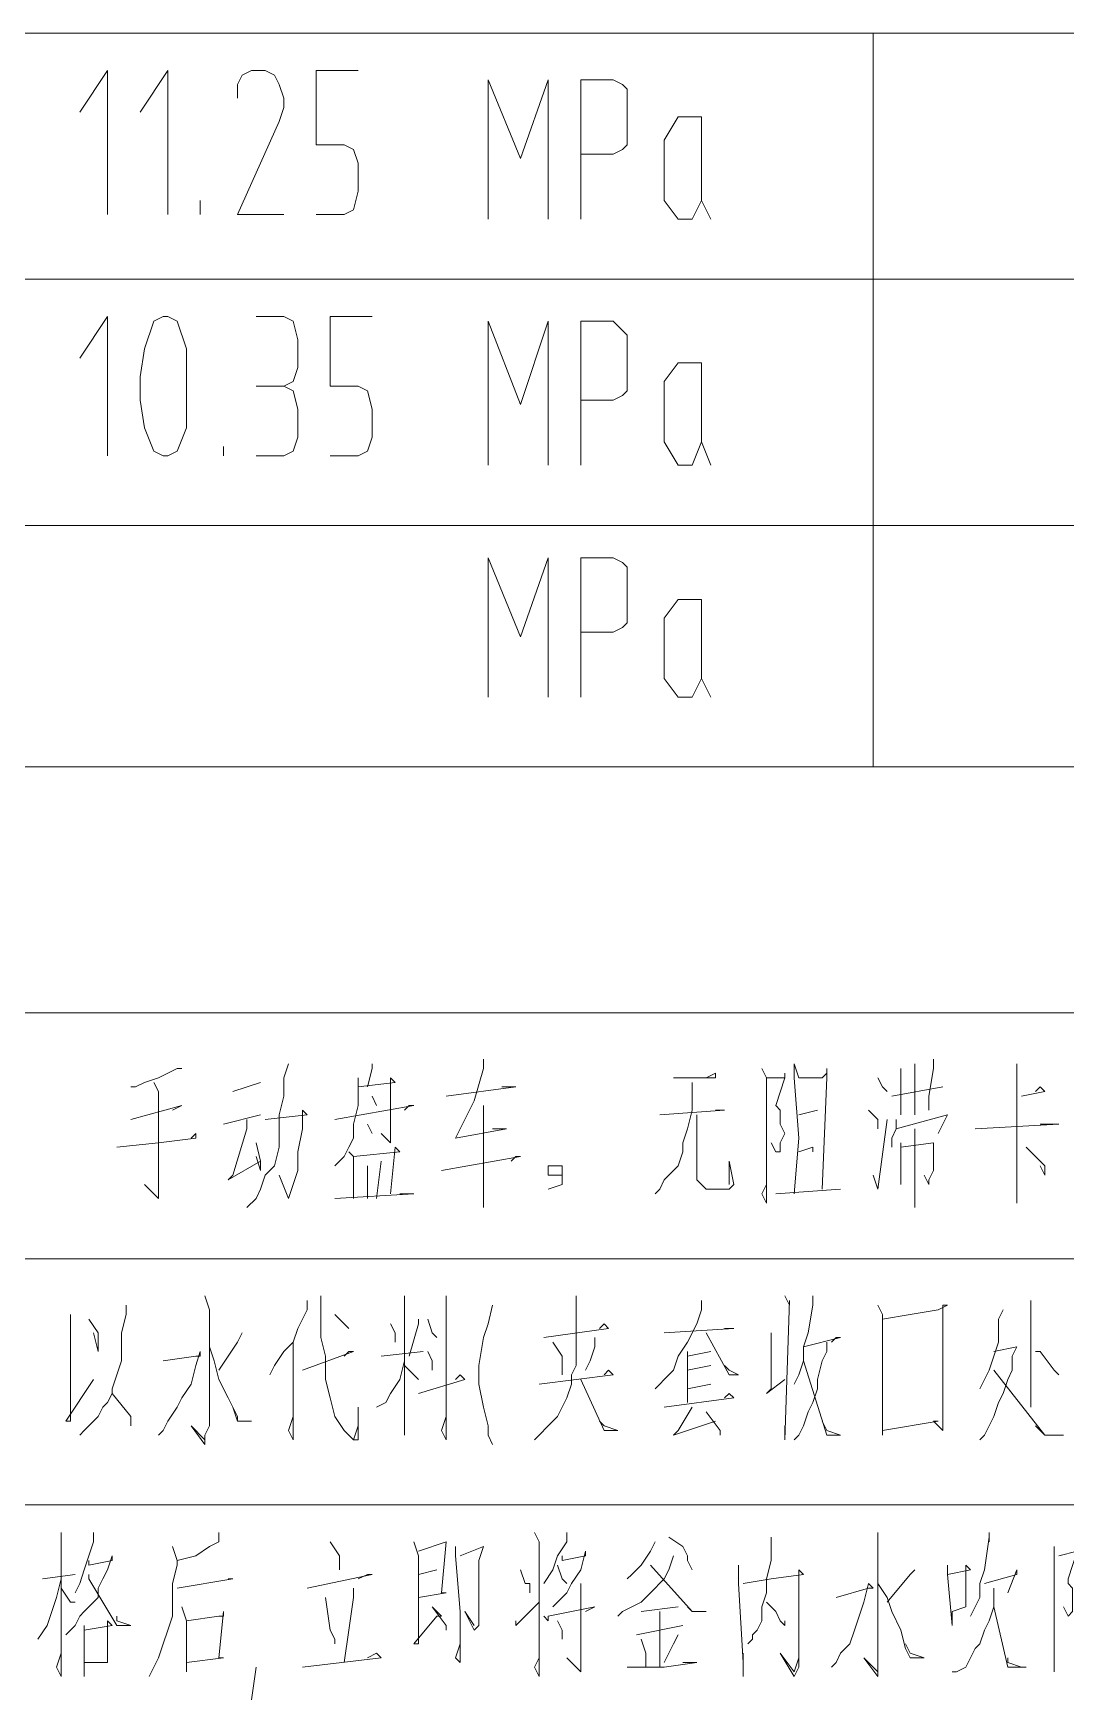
# Model space of a CAD drawing. Header units: inches. Extents: x 46040 to 48278, y -91226 to -88002.
# Drawn here: x 47652.6 to 47759.4, y -88806.6 to -88634.3 of the extents above; entities that cross this region are included whole.
import ezdxf

# ---------------------------------------------------------------- set-up
doc = ezdxf.new("R2010")
doc.units = ezdxf.units.IN
doc.layers.add('轮廓线', color=7, linetype='Continuous')

msp = doc.modelspace()

# ---------------------------------------------------------------- linework, layer by layer
at = {"layer": '轮廓线', "lineweight": 18}
for points in [[(47511.995, -88634.289), (48164.316, -88634.289)], [(47511.995, -88634.289), (48164.316, -88634.289)], [(47560.476, -88634.289), (48164.316, -88634.289)], [(47739.515, -88634.289), (47739.515, -88710.129)], [(47660.316, -88653.01), (47660.316, -88638.129), (47657.433, -88642.449)], [(47666.554, -88653.01), (47666.554, -88638.129), (47663.675, -88642.449)], [(47673.753, -88641.01), (47673.753, -88639.568), (47674.233, -88638.609), (47675.194, -88638.129), (47676.636, -88638.129), (47677.593, -88638.609), (47678.073, -88639.568), (47678.554, -88641.01), (47678.554, -88641.969), (47678.073, -88643.41), (47673.753, -88653.01), (47678.554, -88653.01)], [(47681.913, -88653.01), (47684.796, -88653.01), (47685.753, -88652.529), (47686.233, -88650.609), (47686.233, -88647.728), (47685.753, -88646.289), (47684.796, -88645.808), (47681.913, -88645.808), (47681.913, -88638.129), (47686.233, -88638.129)], [(47699.675, -88653.49), (47699.675, -88639.09), (47703.034, -88647.25), (47705.913, -88639.09), (47705.913, -88653.49)], [(47709.276, -88653.49), (47709.276, -88639.09), (47712.636, -88639.09), (47713.593, -88639.568), (47714.073, -88640.049), (47714.073, -88641.49), (47714.073, -88644.369), (47714.073, -88645.808), (47713.593, -88646.289), (47712.636, -88646.769), (47709.276, -88646.769)], [(47722.714, -88653.49), (47721.753, -88651.568), (47721.753, -88642.93), (47719.355, -88642.93), (47717.913, -88645.33), (47717.913, -88651.568), (47719.355, -88653.49), (47720.796, -88653.49), (47721.753, -88651.568)], [(47669.913, -88653.01), (47669.913, -88651.568)], [(47557.593, -88659.728), (48164.316, -88659.728)], [(47660.316, -88677.969), (47660.316, -88663.568), (47657.433, -88667.889)], [(47666.554, -88677.969), (47667.515, -88677.49), (47668.476, -88675.09), (47668.476, -88672.209), (47668.476, -88669.808), (47668.476, -88666.93), (47667.515, -88664.049), (47666.554, -88663.568), (47666.073, -88663.568), (47665.116, -88664.049), (47664.155, -88666.93), (47663.675, -88669.808), (47663.675, -88672.209), (47664.155, -88675.09), (47665.116, -88677.49), (47666.073, -88677.969), (47666.554, -88677.969)], [(47675.675, -88663.568), (47678.554, -88663.568), (47679.515, -88664.049), (47679.995, -88665.969), (47679.995, -88668.849), (47679.515, -88670.289), (47678.554, -88670.769), (47679.515, -88671.25), (47679.995, -88673.17), (47679.995, -88676.049), (47679.515, -88677.49), (47678.554, -88677.969), (47675.675, -88677.969)], [(47683.355, -88677.969), (47686.233, -88677.969), (47687.194, -88677.49), (47687.675, -88676.049), (47687.675, -88673.17), (47687.194, -88671.25), (47686.233, -88670.769), (47683.355, -88670.769), (47683.355, -88663.568), (47687.675, -88663.568)], [(47699.675, -88678.93), (47699.675, -88664.049), (47703.034, -88672.689), (47705.913, -88664.049), (47705.913, -88678.93)], [(47709.276, -88678.93), (47709.276, -88664.049), (47712.636, -88664.049), (47713.593, -88665.01), (47714.073, -88665.49), (47714.073, -88666.93), (47714.073, -88669.33), (47714.073, -88671.25), (47713.593, -88671.728), (47712.636, -88672.209), (47709.276, -88672.209)], [(47722.714, -88678.93), (47721.753, -88676.529), (47721.753, -88668.369), (47719.355, -88668.369), (47717.913, -88670.289), (47717.913, -88676.529), (47719.355, -88678.93), (47720.796, -88678.93), (47721.753, -88676.529)], [(47675.675, -88670.769), (47678.554, -88670.769)], [(47672.316, -88677.969), (47672.316, -88677.01)], [(47557.593, -88685.17), (48164.316, -88685.17)], [(47699.675, -88702.93), (47699.675, -88688.529), (47703.034, -88696.689), (47705.913, -88688.529), (47705.913, -88702.93)], [(47709.276, -88702.93), (47709.276, -88688.529), (47712.636, -88688.529), (47713.593, -88689.01), (47714.073, -88689.49), (47714.073, -88691.41), (47714.073, -88693.808), (47714.073, -88695.25), (47713.593, -88695.728), (47712.636, -88696.209), (47709.276, -88696.209)], [(47722.714, -88702.93), (47721.753, -88701.01), (47721.753, -88692.849), (47719.355, -88692.849), (47717.913, -88694.769), (47717.913, -88701.01), (47719.355, -88702.93), (47720.796, -88702.93), (47721.753, -88701.01)], [(47511.995, -88710.129), (48164.316, -88710.129)], [(47511.995, -88710.129), (48164.316, -88710.129)], [(47511.995, -88710.129), (48164.316, -88710.129)], [(47511.995, -88710.129), (48164.316, -88710.129)], [(47511.995, -88735.568), (48164.316, -88735.568)], [(47548.476, -88735.568), (48164.316, -88735.568)], [(47667.995, -88741.33), (47667.515, -88741.33), (47666.554, -88741.808), (47665.593, -88742.289), (47664.155, -88742.769), (47663.194, -88743.25), (47662.714, -88743.25)], [(47674.714, -88755.728), (47675.675, -88754.769), (47676.155, -88753.808), (47676.636, -88752.369), (47677.593, -88751.41), (47678.073, -88749.49), (47678.073, -88748.049), (47678.073, -88746.129), (47678.554, -88744.209), (47678.554, -88742.289), (47679.034, -88740.849)], [(47687.675, -88740.849), (47687.675, -88741.33), (47687.194, -88743.25)], [(47699.194, -88740.369), (47699.194, -88741.33), (47698.233, -88744.689), (47697.276, -88746.609), (47696.316, -88748.529), (47701.593, -88747.568), (47701.116, -88747.568), (47700.155, -88747.568)], [(47727.995, -88741.33), (47728.476, -88742.289), (47728.476, -88755.25), (47727.995, -88754.289), (47728.476, -88753.33)], [(47734.233, -88753.808), (47734.714, -88742.289), (47734.714, -88741.33), (47734.714, -88741.808), (47734.233, -88742.289), (47731.835, -88742.289), (47731.355, -88740.849), (47731.355, -88742.289), (47731.835, -88748.529), (47731.355, -88754.289)], [(47742.394, -88741.33), (47742.394, -88741.33), (47742.394, -88741.808), (47742.394, -88746.129)], [(47743.835, -88740.849), (47743.835, -88746.129)], [(47745.753, -88740.369), (47745.753, -88741.33), (47745.276, -88744.209), (47745.276, -88745.65)], [(47673.276, -88743.728), (47676.155, -88742.769)], [(47686.233, -88742.289), (47686.233, -88743.25), (47686.233, -88745.17), (47685.753, -88747.09), (47685.753, -88748.529), (47685.276, -88749.49), (47684.796, -88750.449), (47683.835, -88751.41)], [(47686.233, -88743.25), (47686.233, -88743.25), (47690.073, -88742.769), (47689.593, -88742.289), (47689.593, -88743.25), (47689.593, -88748.049), (47689.593, -88749.01), (47688.636, -88748.049)], [(47720.796, -88742.769), (47720.796, -88743.25), (47720.796, -88745.65), (47720.316, -88747.568), (47719.835, -88749.01), (47719.835, -88749.969), (47719.355, -88751.41), (47718.394, -88752.369), (47717.913, -88752.849), (47717.433, -88753.808), (47716.956, -88754.289)], [(47718.874, -88742.289), (47723.194, -88742.289), (47723.194, -88741.808), (47722.233, -88742.289)], [(47739.995, -88742.289), (47740.476, -88743.25), (47740.956, -88743.728)], [(47687.675, -88744.209), (47688.155, -88745.17)], [(47695.355, -88744.209), (47702.554, -88743.25), (47702.073, -88743.25), (47701.116, -88743.25)], [(47741.433, -88744.209), (47746.714, -88743.25)], [(47754.874, -88744.209), (47757.276, -88743.728), (47756.796, -88743.25), (47756.316, -88743.728)], [(47662.714, -88746.609), (47667.995, -88745.17), (47667.034, -88745.65)], [(47672.316, -88747.09), (47676.155, -88746.129)], [(47683.835, -88746.609), (47691.995, -88745.17), (47691.515, -88745.17), (47691.034, -88745.65)], [(47699.194, -88745.17), (47699.194, -88745.65), (47699.194, -88755.728), (47699.194, -88754.769), (47699.194, -88753.33)], [(47717.433, -88746.129), (47724.155, -88745.65), (47723.194, -88745.65)], [(47721.276, -88746.129), (47721.276, -88747.09), (47721.276, -88749.01), (47721.276, -88751.41), (47721.276, -88752.369), (47721.276, -88752.849), (47721.753, -88753.33), (47722.233, -88753.808), (47722.714, -88753.808), (47723.675, -88753.808), (47724.636, -88753.808), (47725.116, -88753.33), (47724.636, -88750.93), (47724.636, -88753.33)], [(47731.835, -88746.129), (47733.753, -88745.65)], [(47739.034, -88745.65), (47739.995, -88746.609), (47739.995, -88747.568)], [(47739.515, -88752.369), (47739.995, -88753.808), (47740.956, -88746.609)], [(47741.913, -88746.609), (47741.913, -88747.568), (47741.433, -88748.529), (47741.433, -88749.49)], [(47741.913, -88747.568), (47747.194, -88746.129), (47746.233, -88748.049)], [(47661.276, -88749.49), (47665.593, -88749.01), (47669.433, -88748.529), (47669.433, -88748.049), (47668.956, -88748.529)], [(47687.194, -88747.09), (47687.675, -88748.049)], [(47743.835, -88747.568), (47743.835, -88755.728), (47743.835, -88754.769), (47743.835, -88753.808)], [(47750.073, -88747.568), (47758.714, -88747.09), (47758.233, -88747.09), (47756.796, -88747.09)], [(47754.394, -88747.568), (47754.394, -88748.049), (47754.394, -88755.25), (47754.394, -88754.769), (47754.394, -88753.808)], [(47685.276, -88749.969), (47685.753, -88750.449), (47685.753, -88754.769)], [(47685.753, -88750.449), (47690.554, -88749.969), (47690.073, -88749.49), (47689.593, -88754.289)], [(47731.835, -88749.969), (47733.276, -88749.49)], [(47733.276, -88749.49), (47733.276, -88749.969)], [(47742.394, -88749.01), (47742.394, -88749.49), (47742.394, -88753.33), (47742.394, -88752.849), (47742.394, -88752.369)], [(47755.355, -88749.49), (47756.316, -88750.449), (47756.796, -88750.93), (47757.276, -88751.41), (47757.276, -88752.369), (47756.796, -88751.41)], [(47687.194, -88751.41), (47687.194, -88754.769)], [(47688.636, -88750.93), (47688.155, -88754.769)], [(47694.874, -88751.889), (47703.034, -88750.449), (47702.554, -88750.449), (47702.073, -88750.93)], [(47707.355, -88752.369), (47705.913, -88752.369), (47705.913, -88751.41), (47707.355, -88751.41), (47707.355, -88753.33), (47705.913, -88753.808)], [(47683.835, -88754.769), (47691.995, -88754.289), (47691.515, -88754.289), (47690.554, -88754.289)], [(47729.433, -88754.289), (47736.155, -88753.808)], [(47511.995, -88761.01), (48164.316, -88761.01)], [(47548.476, -88761.01), (48164.316, -88761.01)], [(47670.394, -88764.849), (47670.874, -88766.289), (47670.874, -88778.289), (47670.394, -88779.25), (47670.394, -88780.209), (47668.956, -88778.289), (47670.394, -88779.728)], [(47680.956, -88765.33), (47680.956, -88766.289), (47679.995, -88768.209), (47679.515, -88769.65), (47678.554, -88770.609), (47677.593, -88772.049), (47677.116, -88773.01)], [(47682.394, -88764.849), (47682.394, -88765.808), (47682.394, -88769.17), (47682.874, -88771.09), (47682.874, -88773.49), (47683.355, -88775.41), (47683.835, -88777.33), (47684.796, -88778.769), (47685.753, -88779.728), (47686.233, -88779.728), (47686.233, -88776.369)], [(47691.034, -88764.849), (47691.034, -88765.808), (47691.034, -88779.25), (47691.034, -88778.289), (47691.034, -88776.849)], [(47695.355, -88764.849), (47695.355, -88765.808), (47695.355, -88779.728), (47694.874, -88778.769), (47695.355, -88777.33)], [(47708.796, -88764.849), (47708.796, -88765.808), (47708.796, -88765.33), (47708.796, -88768.689), (47708.796, -88770.609), (47708.796, -88772.049), (47708.316, -88773.01), (47708.316, -88773.969), (47707.835, -88775.41), (47707.355, -88776.369), (47706.874, -88777.33), (47705.913, -88778.289), (47704.956, -88779.25), (47704.476, -88779.728)], [(47721.753, -88765.33), (47721.753, -88766.289), (47721.276, -88767.728), (47720.316, -88769.65), (47719.355, -88771.09), (47718.874, -88772.529), (47717.913, -88773.49), (47717.433, -88773.969), (47716.956, -88774.449)], [(47730.394, -88764.849), (47730.874, -88765.808), (47730.874, -88765.33), (47730.394, -88779.728), (47730.394, -88779.25), (47730.394, -88778.289)], [(47733.276, -88764.849), (47733.276, -88765.808), (47732.796, -88768.689), (47732.316, -88770.129), (47732.316, -88771.568), (47731.835, -88773.01), (47731.355, -88773.969)], [(47755.835, -88765.33), (47755.835, -88765.808), (47755.835, -88766.289), (47755.835, -88776.369), (47755.835, -88775.889), (47755.835, -88774.449)], [(47656.476, -88766.769), (47656.476, -88767.25), (47656.476, -88777.808), (47655.995, -88777.808), (47658.874, -88773.49)], [(47662.233, -88765.808), (47662.233, -88766.769), (47661.753, -88768.689), (47661.753, -88770.609), (47661.753, -88771.568), (47661.276, -88773.01), (47660.796, -88774.449), (47660.796, -88774.93), (47660.316, -88775.889), (47659.835, -88776.369), (47659.355, -88777.33), (47658.874, -88777.808), (47658.394, -88778.289), (47657.913, -88778.769), (47657.433, -88779.25)], [(47658.394, -88767.25), (47659.355, -88768.689), (47659.355, -88769.65), (47659.355, -88770.609), (47658.874, -88768.689)], [(47683.835, -88766.769), (47684.796, -88767.728), (47685.276, -88768.209)], [(47692.476, -88767.25), (47692.476, -88767.728), (47691.515, -88771.09)], [(47693.433, -88767.25), (47693.913, -88768.689), (47694.394, -88769.17)], [(47700.155, -88765.808), (47699.675, -88767.728), (47699.194, -88769.17), (47698.714, -88772.049), (47698.714, -88773.969), (47699.194, -88776.369), (47699.675, -88778.289), (47699.675, -88779.25), (47700.155, -88780.209)], [(47739.995, -88765.808), (47740.476, -88766.769), (47740.476, -88776.849), (47740.476, -88779.25), (47740.476, -88778.769), (47746.233, -88777.808), (47745.753, -88777.808), (47746.714, -88778.769), (47746.714, -88777.33), (47746.714, -88774.93), (47746.714, -88772.529), (47746.714, -88765.808), (47747.194, -88765.808), (47746.233, -88766.289), (47743.355, -88766.769), (47740.476, -88767.25)], [(47752.956, -88766.289), (47752.476, -88767.25), (47752.476, -88769.65), (47751.995, -88771.09), (47751.515, -88772.529), (47751.034, -88773.49), (47750.554, -88774.449)], [(47674.233, -88768.689), (47673.753, -88769.65), (47671.835, -88772.529)], [(47689.593, -88767.728), (47690.073, -88768.689), (47690.073, -88769.17), (47690.073, -88769.65)], [(47705.433, -88769.17), (47712.155, -88768.209), (47711.675, -88767.728), (47711.194, -88768.209)], [(47717.913, -88768.689), (47725.116, -88768.209), (47724.636, -88768.209), (47724.155, -88768.209)], [(47722.233, -88768.689), (47724.636, -88773.01), (47725.593, -88773.01), (47724.636, -88772.529), (47724.155, -88772.049)], [(47728.956, -88768.689), (47728.956, -88769.17), (47728.956, -88774.449), (47728.476, -88774.93), (47730.394, -88773.49)], [(47666.073, -88771.568), (47669.433, -88771.09), (47669.913, -88771.09), (47669.913, -88770.609), (47669.433, -88772.049), (47668.956, -88773.969), (47667.995, -88775.41), (47667.515, -88776.369), (47666.554, -88777.808), (47666.073, -88778.769), (47665.593, -88779.25)], [(47679.515, -88769.65), (47679.515, -88779.728), (47679.034, -88778.769), (47679.515, -88777.33)], [(47680.476, -88772.529), (47685.753, -88770.609), (47685.276, -88770.609), (47684.796, -88771.09)], [(47688.636, -88771.09), (47692.956, -88770.609)], [(47693.433, -88770.609), (47693.913, -88771.568), (47693.913, -88772.049), (47693.913, -88772.529)], [(47706.394, -88769.65), (47707.355, -88771.09), (47707.355, -88772.049), (47707.355, -88773.01)], [(47710.714, -88769.17), (47710.714, -88770.129), (47710.233, -88771.568), (47709.753, -88772.529)], [(47720.316, -88770.609), (47720.316, -88771.09), (47720.316, -88775.889)], [(47720.316, -88771.09), (47722.714, -88770.609)], [(47734.714, -88769.65), (47734.714, -88770.609), (47734.233, -88771.568), (47733.753, -88773.49), (47733.753, -88774.449), (47733.276, -88775.889), (47732.796, -88776.849), (47732.316, -88778.289), (47731.835, -88779.25), (47731.355, -88779.728)], [(47732.316, -88770.129), (47736.155, -88769.17), (47735.675, -88769.17), (47735.194, -88769.65)], [(47751.995, -88770.609), (47754.394, -88770.129), (47753.913, -88771.09), (47753.913, -88772.529), (47753.433, -88773.49), (47752.956, -88774.93), (47752.476, -88775.889), (47751.995, -88777.33), (47751.515, -88778.289), (47751.034, -88779.25), (47750.554, -88779.728)], [(47756.316, -88770.609), (47756.796, -88770.609), (47758.233, -88772.529), (47758.714, -88773.01)], [(47691.034, -88771.568), (47690.554, -88773.49), (47689.593, -88774.93), (47689.116, -88775.889), (47688.155, -88776.369)], [(47691.034, -88772.049), (47691.995, -88773.01), (47692.476, -88773.49)], [(47704.956, -88773.969), (47712.636, -88773.01), (47712.155, -88772.529), (47711.675, -88773.01)], [(47722.714, -88772.049), (47720.316, -88772.529)], [(47732.316, -88771.568), (47732.316, -88771.568), (47734.714, -88779.25), (47736.155, -88779.25), (47734.714, -88778.769), (47734.233, -88777.808)], [(47751.995, -88772.529), (47757.276, -88779.25), (47759.194, -88779.25), (47758.714, -88779.25), (47757.276, -88779.25), (47756.316, -88778.289)], [(47692.476, -88774.93), (47697.276, -88773.49), (47696.796, -88773.01), (47696.316, -88773.49)], [(47709.276, -88773.49), (47711.675, -88778.769), (47713.116, -88778.769), (47711.675, -88778.289), (47711.194, -88777.808)], [(47720.316, -88774.449), (47722.714, -88773.969)], [(47662.714, -88778.289), (47662.714, -88777.33), (47660.796, -88774.93)], [(47717.913, -88776.369), (47725.116, -88775.41), (47724.636, -88774.93), (47724.155, -88775.41)], [(47673.276, -88776.369), (47673.753, -88777.808)], [(47720.796, -88776.369), (47719.355, -88778.769), (47718.874, -88779.25), (47723.194, -88777.808)], [(47722.233, -88776.849), (47723.675, -88778.769), (47723.675, -88779.25)], [(47685.753, -88779.728), (47686.233, -88778.289)], [(47511.995, -88786.449), (48164.316, -88786.449)], [(47548.476, -88786.449), (48164.316, -88786.449)], [(47655.515, -88789.33), (47655.515, -88789.808), (47655.515, -88804.209), (47655.034, -88803.25), (47655.515, -88801.808)], [(47658.874, -88789.33), (47658.874, -88790.289), (47658.394, -88791.728), (47657.913, -88793.17), (47657.433, -88794.609), (47656.956, -88795.568)], [(47704.476, -88789.33), (47704.956, -88790.289), (47704.956, -88804.209), (47704.476, -88803.25), (47704.956, -88802.289)], [(47707.835, -88789.33), (47707.835, -88790.289), (47706.874, -88791.728), (47706.394, -88793.17), (47705.433, -88794.609)], [(47739.995, -88789.33), (47739.995, -88790.289), (47739.995, -88802.769), (47739.995, -88803.728), (47739.995, -88804.209), (47738.554, -88802.289), (47739.995, -88803.728)], [(47751.515, -88789.33), (47751.515, -88790.289), (47751.515, -88789.808), (47751.034, -88793.17), (47750.554, -88794.609), (47750.554, -88796.049), (47750.073, -88797.01), (47749.593, -88797.969)], [(47683.355, -88790.289), (47684.316, -88791.728), (47684.316, -88792.209), (47684.316, -88793.17)], [(47691.995, -88790.289), (47692.476, -88791.728), (47692.476, -88795.09), (47692.476, -88797.969), (47692.476, -88798.449), (47692.476, -88800.849), (47691.995, -88800.849), (47694.394, -88797.969), (47694.874, -88797.969), (47693.913, -88797.01), (47695.355, -88798.93), (47695.355, -88799.41)], [(47692.476, -88791.25), (47695.355, -88790.289), (47694.874, -88795.568), (47695.355, -88795.568), (47692.476, -88796.049)], [(47696.316, -88790.769), (47696.316, -88791.728), (47696.796, -88797.49), (47696.796, -88797.969), (47696.796, -88802.769), (47696.316, -88802.289), (47696.796, -88800.849)], [(47696.796, -88791.728), (47699.194, -88790.769), (47698.714, -88792.209), (47698.714, -88795.568), (47698.714, -88797.969), (47698.714, -88798.93), (47698.233, -88799.41), (47697.276, -88797.49), (47698.233, -88798.93)], [(47707.355, -88791.728), (47707.355, -88792.209), (47709.753, -88791.728), (47709.753, -88791.25), (47709.276, -88793.17), (47708.316, -88794.609), (47707.835, -88795.568), (47707.355, -88796.049), (47706.394, -88797.01)], [(47716.956, -88790.289), (47716.476, -88791.25), (47715.515, -88792.689), (47714.554, -88793.65), (47714.073, -88794.129)], [(47718.394, -88789.808), (47719.835, -88790.769), (47720.316, -88791.728), (47720.316, -88792.209), (47720.796, -88793.17)], [(47728.956, -88789.808), (47728.956, -88792.209), (47728.476, -88794.129), (47728.476, -88795.568), (47727.995, -88797.01), (47727.995, -88798.449), (47727.515, -88799.41), (47727.034, -88799.889), (47727.034, -88800.369), (47726.554, -88800.849)], [(47758.233, -88790.769), (47758.233, -88791.728), (47758.233, -88803.728), (47758.233, -88802.769), (47758.233, -88801.33)], [(47758.714, -88791.728), (47760.636, -88791.25), (47759.675, -88794.129), (47759.675, -88794.609), (47760.155, -88795.09), (47760.155, -88796.049), (47760.155, -88796.529), (47760.155, -88797.49), (47759.675, -88797.969), (47759.194, -88797.01)], [(47658.394, -88792.209), (47658.394, -88792.689), (47660.796, -88792.209), (47660.796, -88791.728), (47660.316, -88793.17), (47659.835, -88794.129), (47659.355, -88795.09), (47659.355, -88796.049), (47658.874, -88796.529), (47657.913, -88797.49), (47657.433, -88797.969), (47656.956, -88798.93), (47655.995, -88799.889)], [(47692.476, -88793.65), (47694.394, -88793.17)], [(47703.034, -88793.17), (47703.515, -88794.609), (47703.995, -88794.609), (47703.995, -88795.568)], [(47706.874, -88792.689), (47707.355, -88794.129), (47707.835, -88794.609)], [(47718.874, -88791.728), (47718.394, -88793.17), (47717.913, -88794.129), (47716.476, -88795.568), (47715.515, -88796.529), (47714.554, -88797.01), (47713.593, -88797.49), (47713.116, -88797.969)], [(47725.593, -88792.689), (47725.593, -88794.609), (47726.073, -88802.769), (47726.073, -88804.209), (47726.073, -88803.25), (47726.073, -88801.808)], [(47726.073, -88794.609), (47728.956, -88794.129), (47732.316, -88793.65), (47731.835, -88793.17), (47731.835, -88793.65), (47731.835, -88796.049), (47731.835, -88797.969), (47731.835, -88798.449), (47731.835, -88800.369), (47731.835, -88800.849), (47731.835, -88801.808), (47731.835, -88803.25), (47731.355, -88804.209), (47729.913, -88801.808), (47731.355, -88803.728), (47731.835, -88802.289)], [(47743.835, -88793.17), (47743.355, -88793.65), (47740.956, -88796.529)], [(47747.194, -88792.689), (47747.194, -88793.65), (47747.675, -88798.93), (47747.675, -88797.49), (47749.116, -88797.01), (47749.116, -88792.689), (47749.593, -88793.17), (47747.194, -88793.65)], [(47751.034, -88794.609), (47754.394, -88793.65), (47754.394, -88793.17), (47753.433, -88795.568)], [(47655.515, -88794.129), (47655.034, -88796.049), (47654.554, -88797.49), (47654.073, -88798.93), (47653.116, -88800.369)], [(47653.593, -88794.129), (47653.593, -88794.129), (47656.956, -88793.65)], [(47658.394, -88793.65), (47658.394, -88794.129), (47661.276, -88798.93), (47662.714, -88798.93), (47661.276, -88798.449), (47661.276, -88797.969)], [(47667.515, -88795.09), (47673.276, -88794.129), (47672.796, -88794.129)], [(47680.956, -88795.09), (47687.675, -88793.65), (47687.194, -88793.65), (47686.233, -88794.129)], [(47709.276, -88794.609), (47709.276, -88795.09), (47709.276, -88795.568), (47709.276, -88800.849), (47709.276, -88802.289), (47709.276, -88803.25), (47709.276, -88803.728), (47707.835, -88802.289)], [(47735.675, -88796.049), (47739.034, -88795.09), (47739.515, -88795.09), (47739.034, -88794.609), (47738.554, -88796.529), (47738.073, -88797.969), (47737.593, -88799.41), (47737.116, -88800.849), (47736.155, -88801.808), (47735.675, -88802.769), (47735.194, -88803.25)], [(47739.995, -88794.609), (47740.956, -88796.049), (47741.433, -88797.49), (47742.394, -88799.41), (47742.874, -88801.33), (47743.355, -88802.289), (47744.796, -88802.289), (47743.355, -88801.808)], [(47655.515, -88795.09), (47656.476, -88796.529), (47656.956, -88796.529)], [(47682.874, -88796.049), (47683.355, -88799.41), (47683.835, -88800.369), (47683.835, -88800.849)], [(47685.753, -88795.09), (47685.753, -88796.049), (47685.276, -88799.41), (47684.796, -88802.769)], [(47702.554, -88798.449), (47702.554, -88798.93), (47703.034, -88798.449), (47704.956, -88796.529)], [(47728.476, -88796.529), (47729.433, -88797.49), (47729.913, -88798.449), (47730.394, -88798.93), (47730.394, -88798.449)], [(47751.995, -88795.09), (47751.995, -88796.049), (47751.995, -88797.01), (47751.515, -88798.449), (47751.034, -88799.41), (47750.554, -88800.849), (47750.073, -88801.33), (47749.593, -88802.289), (47749.116, -88803.25), (47748.155, -88803.728), (47747.675, -88803.728)], [(47667.995, -88797.01), (47668.476, -88798.449), (47668.476, -88800.849), (47668.476, -88803.728), (47668.476, -88802.769), (47672.316, -88802.289), (47671.835, -88802.289), (47672.316, -88797.49), (47672.316, -88797.969), (47671.835, -88797.969), (47668.476, -88798.449)], [(47705.433, -88797.969), (47705.913, -88798.449), (47705.913, -88797.969), (47710.714, -88797.01), (47709.753, -88797.49)], [(47719.355, -88797.01), (47715.515, -88797.49)], [(47717.433, -88797.49), (47717.433, -88803.25)], [(47751.995, -88797.01), (47753.433, -88803.25), (47755.355, -88803.25), (47754.874, -88803.25), (47753.433, -88802.769), (47753.433, -88802.289)], [(47657.913, -88798.93), (47657.913, -88799.889), (47657.913, -88804.209), (47657.913, -88802.769), (47660.316, -88802.769), (47660.316, -88798.449), (47660.796, -88798.93), (47657.913, -88799.41)], [(47706.874, -88798.449), (47707.355, -88799.41), (47707.355, -88800.369)], [(47719.835, -88798.93), (47715.034, -88799.889)], [(47719.355, -88799.889), (47718.874, -88800.849), (47717.913, -88802.769)], [(47680.476, -88803.25), (47688.636, -88802.289), (47688.155, -88801.808), (47687.194, -88802.289)], [(47715.515, -88800.369), (47715.995, -88801.808), (47715.995, -88802.289), (47715.995, -88803.25)], [(47742.874, -88800.849), (47743.355, -88801.808)], [(47675.194, -88806.609), (47675.675, -88803.25)], [(47714.073, -88803.25), (47717.913, -88803.25), (47721.276, -88802.769), (47720.796, -88802.769), (47719.835, -88802.769)]]:
    msp.add_lwpolyline(points, dxfattribs=at)
for points, knots in [([(47754.394, -88740.849), (47754.394, -88740.849), (47754.394, -88741.33), (47754.394, -88741.33), (47754.394, -88741.33), (47754.394, -88740.849), (47754.394, -88740.849), (47754.394, -88740.849), (47754.394, -88747.568), (47754.394, -88747.568)], [0, 0, 0, 0, 1, 1, 1, 2, 2, 2, 3, 3, 3, 3]), ([(47665.116, -88742.769), (47665.116, -88742.769), (47665.593, -88743.728), (47665.593, -88743.728), (47665.593, -88743.728), (47665.593, -88749.969), (47665.593, -88749.969), (47665.593, -88749.969), (47665.593, -88751.889), (47665.593, -88751.889), (47665.593, -88751.889), (47665.593, -88753.808), (47665.593, -88753.808), (47665.593, -88753.808), (47665.593, -88754.769), (47665.593, -88754.769), (47665.593, -88754.769), (47664.155, -88753.33), (47664.155, -88753.33), (47664.155, -88753.33), (47665.593, -88754.769), (47665.593, -88754.769)], [0, 0, 0, 0, 1, 1, 1, 2, 2, 2, 3, 3, 3, 4, 4, 4, 5, 5, 5, 6, 6, 6, 7, 7, 7, 7]), ([(47728.476, -88742.289), (47728.476, -88742.289), (47730.394, -88742.289), (47730.394, -88742.289), (47730.394, -88742.289), (47730.394, -88741.808), (47730.394, -88741.808), (47730.394, -88741.808), (47730.394, -88742.289), (47730.394, -88742.289), (47730.394, -88742.289), (47729.433, -88745.17), (47729.433, -88745.17), (47729.433, -88745.17), (47729.913, -88745.65), (47729.913, -88745.65), (47729.913, -88745.65), (47729.913, -88746.609), (47729.913, -88746.609), (47729.913, -88746.609), (47729.913, -88747.09), (47729.913, -88747.09), (47729.913, -88747.09), (47730.394, -88748.049), (47730.394, -88748.049), (47730.394, -88748.049), (47729.913, -88749.01), (47729.913, -88749.01), (47729.913, -88749.01), (47729.913, -88749.49), (47729.913, -88749.49), (47729.913, -88749.49), (47729.913, -88749.969), (47729.913, -88749.969), (47729.913, -88749.969), (47729.433, -88749.969), (47729.433, -88749.969), (47729.433, -88749.969), (47728.956, -88749.01), (47728.956, -88749.01)], [0, 0, 0, 0, 1, 1, 1, 2, 2, 2, 3, 3, 3, 4, 4, 4, 5, 5, 5, 6, 6, 6, 7, 7, 7, 8, 8, 8, 9, 9, 9, 10, 10, 10, 11, 11, 11, 12, 12, 12, 13, 13, 13, 13]), ([(47674.714, -88746.609), (47674.714, -88746.609), (47674.714, -88747.568), (47674.714, -88747.568), (47674.714, -88747.568), (47673.276, -88752.369), (47673.276, -88752.369), (47673.276, -88752.369), (47672.796, -88752.849), (47672.796, -88752.849), (47672.796, -88752.849), (47676.155, -88750.93), (47676.155, -88750.93), (47676.155, -88750.93), (47675.675, -88749.01), (47675.675, -88749.01), (47675.675, -88749.01), (47676.155, -88750.93), (47676.155, -88750.93), (47676.155, -88750.93), (47676.155, -88751.889), (47676.155, -88751.889), (47676.155, -88751.889), (47675.675, -88750.449), (47675.675, -88750.449)], [0, 0, 0, 0, 1, 1, 1, 2, 2, 2, 3, 3, 3, 4, 4, 4, 5, 5, 5, 6, 6, 6, 7, 7, 7, 8, 8, 8, 8]), ([(47676.636, -88746.609), (47676.636, -88746.609), (47680.956, -88746.129), (47680.956, -88746.129), (47680.956, -88746.129), (47680.476, -88745.65), (47680.476, -88745.65), (47680.476, -88745.65), (47680.476, -88747.568), (47680.476, -88747.568), (47680.476, -88747.568), (47679.995, -88749.969), (47679.995, -88749.969), (47679.995, -88749.969), (47679.995, -88751.889), (47679.995, -88751.889), (47679.995, -88751.889), (47679.515, -88753.33), (47679.515, -88753.33), (47679.515, -88753.33), (47679.034, -88754.769), (47679.034, -88754.769), (47679.034, -88754.769), (47678.073, -88752.369), (47678.073, -88752.369), (47678.073, -88752.369), (47679.034, -88754.769), (47679.034, -88754.769)], [0, 0, 0, 0, 1, 1, 1, 2, 2, 2, 3, 3, 3, 4, 4, 4, 5, 5, 5, 6, 6, 6, 7, 7, 7, 8, 8, 8, 9, 9, 9, 9]), ([(47742.394, -88749.49), (47742.394, -88749.49), (47745.753, -88749.01), (47745.753, -88749.01), (47745.753, -88749.01), (47745.753, -88749.969), (47745.753, -88749.969), (47745.753, -88749.969), (47745.753, -88751.889), (47745.753, -88751.889), (47745.753, -88751.889), (47745.276, -88752.849), (47745.276, -88752.849), (47745.276, -88752.849), (47745.276, -88753.33), (47745.276, -88753.33), (47745.276, -88753.33), (47744.796, -88752.369), (47744.796, -88752.369), (47744.796, -88752.369), (47745.276, -88753.33), (47745.276, -88753.33)], [0, 0, 0, 0, 1, 1, 1, 2, 2, 2, 3, 3, 3, 4, 4, 4, 5, 5, 5, 6, 6, 6, 7, 7, 7, 7]), ([(47670.874, -88770.129), (47670.874, -88770.129), (47671.355, -88771.568), (47671.355, -88771.568), (47671.355, -88771.568), (47671.835, -88773.49), (47671.835, -88773.49), (47671.835, -88773.49), (47672.796, -88775.41), (47672.796, -88775.41), (47672.796, -88775.41), (47673.753, -88777.33), (47673.753, -88777.33), (47673.753, -88777.33), (47673.753, -88777.808), (47673.753, -88777.808), (47673.753, -88777.808), (47675.194, -88777.808), (47675.194, -88777.808), (47675.194, -88777.808), (47673.753, -88777.808), (47673.753, -88777.808)], [0, 0, 0, 0, 1, 1, 1, 2, 2, 2, 3, 3, 3, 4, 4, 4, 5, 5, 5, 6, 6, 6, 7, 7, 7, 7]), ([(47671.835, -88789.33), (47671.835, -88789.33), (47671.835, -88790.289), (47671.835, -88790.289), (47671.835, -88790.289), (47670.874, -88790.769), (47670.874, -88790.769), (47670.874, -88790.769), (47669.433, -88791.728), (47669.433, -88791.728), (47669.433, -88791.728), (47667.515, -88792.209), (47667.515, -88792.209), (47667.515, -88792.209), (47667.034, -88790.769), (47667.034, -88790.769), (47667.034, -88790.769), (47667.515, -88792.209), (47667.515, -88792.209), (47667.515, -88792.209), (47667.515, -88792.689), (47667.515, -88792.689), (47667.515, -88792.689), (47667.034, -88794.609), (47667.034, -88794.609), (47667.034, -88794.609), (47667.034, -88796.529), (47667.034, -88796.529), (47667.034, -88796.529), (47667.034, -88797.969), (47667.034, -88797.969), (47667.034, -88797.969), (47666.554, -88799.41), (47666.554, -88799.41), (47666.554, -88799.41), (47666.073, -88800.849), (47666.073, -88800.849), (47666.073, -88800.849), (47665.593, -88802.289), (47665.593, -88802.289), (47665.593, -88802.289), (47665.116, -88803.25), (47665.116, -88803.25), (47665.116, -88803.25), (47664.636, -88804.209), (47664.636, -88804.209)], [0, 0, 0, 0, 1, 1, 1, 2, 2, 2, 3, 3, 3, 4, 4, 4, 5, 5, 5, 6, 6, 6, 7, 7, 7, 8, 8, 8, 9, 9, 9, 10, 10, 10, 11, 11, 11, 12, 12, 12, 13, 13, 13, 14, 14, 14, 15, 15, 15, 15]), ([(47716.476, -88792.689), (47716.476, -88792.689), (47716.476, -88792.689), (47716.476, -88792.689), (47716.476, -88792.689), (47720.796, -88797.49), (47720.796, -88797.49), (47720.796, -88797.49), (47722.233, -88797.49), (47722.233, -88797.49), (47722.233, -88797.49), (47720.796, -88797.49), (47720.796, -88797.49), (47720.796, -88797.49), (47720.316, -88797.01), (47720.316, -88797.01)], [0, 0, 0, 0, 1, 1, 1, 2, 2, 2, 3, 3, 3, 4, 4, 4, 5, 5, 5, 5])]:
    msp.add_open_spline(points, degree=3, knots=knots, dxfattribs=at)

doc.saveas('drawing.dxf')
